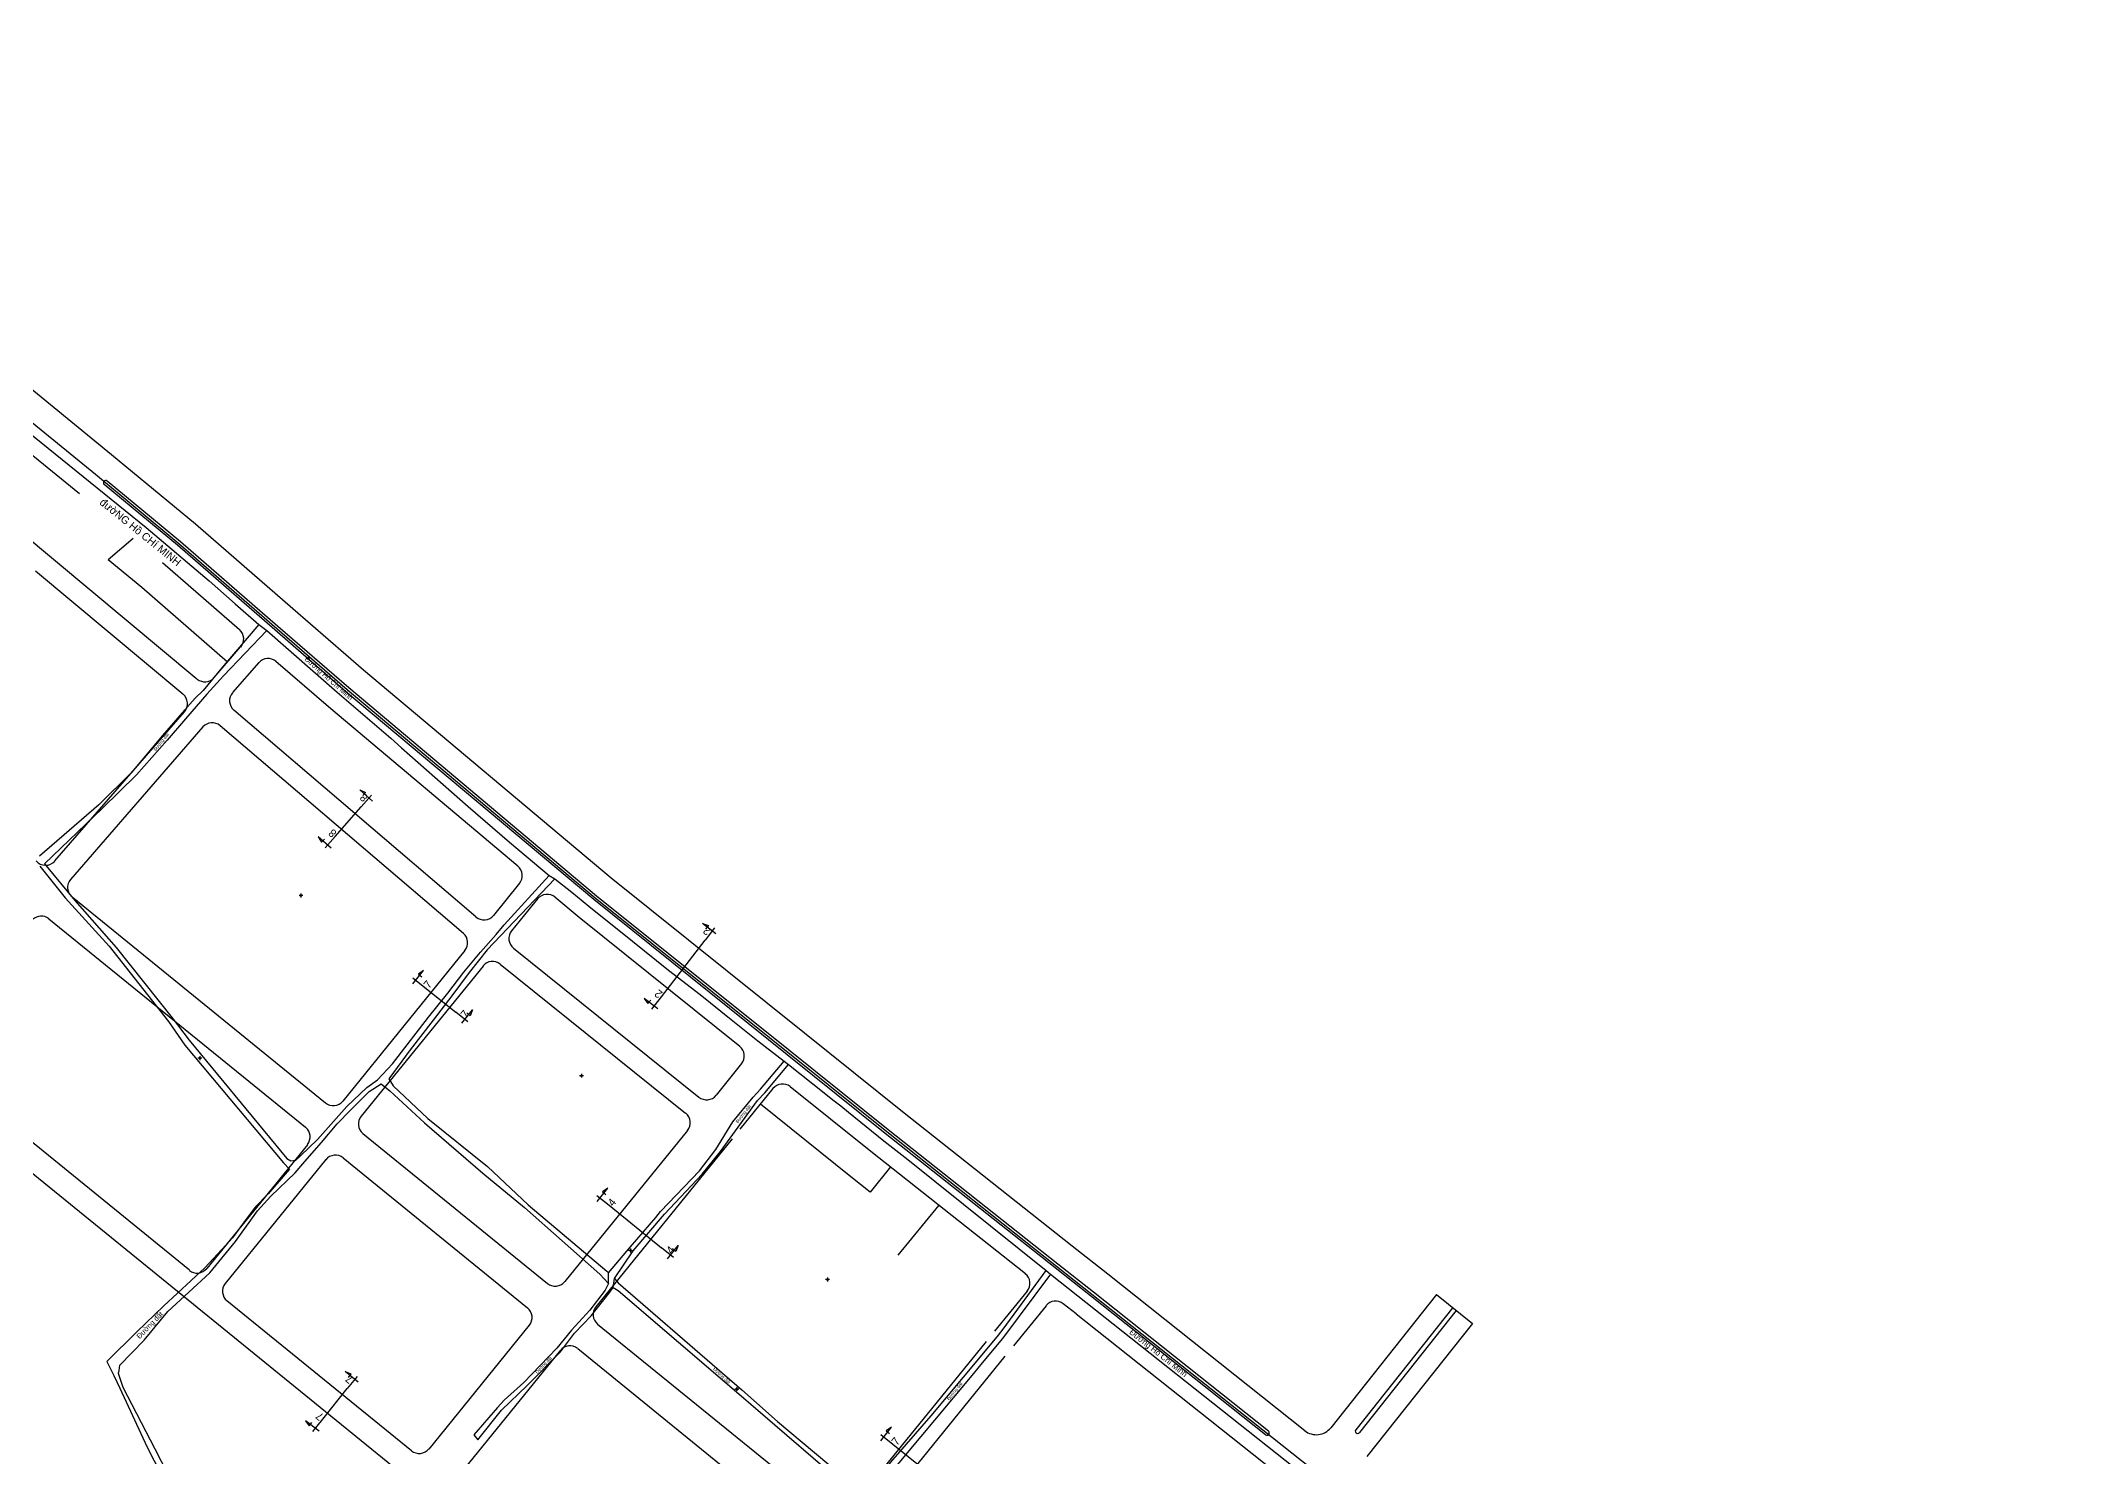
# Model space of a CAD drawing. Extents: x 548357 to 553331, y 1835329 to 1842351.
# Drawn here: x 549654 to 550972, y 1841361 to 1842282 of the extents above; entities that cross this region are included whole.
import ezdxf

# ---------------------------------------------------------------- set-up
doc = ezdxf.new("R2010")
doc.units = 0
for name, color, linetype in [('Level 1', 7, 'Continuous'), ('Level 10', 7, 'Continuous'), ('Level 11', 7, 'Continuous'), ('Level 30', 7, 'Continuous'), ('Level 5', 7, 'Continuous')]:
    doc.layers.add(name, color=color, linetype=linetype)

msp = doc.modelspace()

# ---------------------------------------------------------------- linework, layer by layer
at = {"layer": 'Level 1'}
for points in [[(549869.6, 1841787.5), (549861.3, 1841794.8)], [(549861.3, 1841794.8), (549865.1, 1841793.1), (549863.2, 1841791)], [(549869, 1841791.4), (549862.3, 1841783.8)], [(549845.4, 1841764.5), (549862.3, 1841783.8)], [(549842.6, 1841756.8), (549834.3, 1841764.2)], [(549834.3, 1841764.2), (549836.4, 1841760.7), (549838.3, 1841762.8)], [(549838.7, 1841757), (549845.4, 1841764.5)], [(550093, 1841701.1), (550084.2, 1841707.9)], [(550084.2, 1841707.9), (550088.1, 1841706.5), (550086.3, 1841704.2)], [(550092.1, 1841705), (550085.9, 1841697)], [(550057.5, 1841660.2), (550085.9, 1841697)], [(549895.8, 1841668.6), (549902.8, 1841677.3)], [(549895.8, 1841672.6), (549903.7, 1841666.3)], [(549902.8, 1841677.3), (549899.4, 1841675), (549901.6, 1841673.2)], [(549903.7, 1841666.3), (549923.7, 1841650.2)], [(550055.3, 1841652.3), (550046.4, 1841659.1)], [(550046.4, 1841659.1), (550048.8, 1841655.8), (550050.6, 1841658)], [(550051.3, 1841652.2), (550057.5, 1841660.2)], [(549931.6, 1841643.9), (549923.7, 1841650.2)], [(549927.7, 1841643.1), (549934.7, 1841651.8)], [(549934.7, 1841651.8), (549933.1, 1841647.9), (549930.9, 1841649.7)], [(550015.6, 1841531), (550023.5, 1841524.7)], [(550015.7, 1841527.1), (550022.7, 1841535.7)], [(550022.7, 1841535.7), (550019.2, 1841533.4), (550021.4, 1841531.6)], [(550023.5, 1841524.7), (550057.5, 1841497)], [(550065.4, 1841490.6), (550057.5, 1841497)], [(550061.5, 1841489.8), (550068.5, 1841498.5)], [(550068.5, 1841498.5), (550067, 1841494.6), (550064.8, 1841496.4)], [(549860.3, 1841409.5), (549851.7, 1841416.4)], [(549851.7, 1841416.4), (549855.5, 1841414.9), (549853.8, 1841412.7)], [(549859.6, 1841413.3), (549853.2, 1841405.4)], [(549837.2, 1841385.4), (549853.2, 1841405.4)], [(549834.8, 1841377.6), (549826.1, 1841384.5)], [(549826.1, 1841384.5), (549828.4, 1841381.1), (549830.2, 1841383.3)], [(549830.8, 1841377.5), (549837.2, 1841385.4)], [(550200.2, 1841371.5), (550207.2, 1841380.2)], [(550200.2, 1841375.5), (550208, 1841369.2)], [(550207.2, 1841380.2), (550203.8, 1841377.9), (550206, 1841376.1)], [(550208, 1841369.2), (550228.1, 1841353.1)]]:
    msp.add_lwpolyline(points, dxfattribs=at)
at = {"layer": 'Level 10'}
for p, q in [((549795.6, 1841902.2), (549800.9, 1841898.5)), ((549984.5, 1841739.1), (549988.1, 1841737)), ((550137.3, 1841618.3), (550140.2, 1841616.2)), ((550023.1, 1841473.8), (550023.2, 1841480.6)), ((550026.2, 1841471.1), (550027.1, 1841476.9)), ((550307.8, 1841482.1), (550310.7, 1841479.9)), ((550310.7, 1841479.9), (550474.8, 1841349.8))]:
    msp.add_line(p, q, dxfattribs=at)
for points in [[(549496.5, 1842279.6), (549503.5, 1842282.1), (549512.5, 1842254.6), (549555.9, 1842133.6), (549566.4, 1842109.4), (549581, 1842088.6), (549590.3, 1842080.7), (549689.3, 1842000), (549743.7, 1841955), (549853.1, 1841860), (550014.4, 1841724.5), (550204.1, 1841572.5), (550314.6, 1841485), (550337.6, 1841466.9), (550526.4, 1841317), (550664.9, 1841204.6), (550711, 1841167.6), (550814.6, 1841084), (550868.6, 1841039.4), (551021.2, 1840915.1)], [(549535.7, 1842172.4), (549552.4, 1842125.4), (549555.9, 1842116), (549561, 1842104.9), (549565.6, 1842097.4), (549569, 1842092.6), (549572.7, 1842088.2), (549578.7, 1842082), (549588.1, 1842073.9), (549595.6, 1842067.9), (549603.7, 1842061.1), (549722.3, 1841965.4), (549763.3, 1841930.8), (549780.3, 1841915.8), (549795.6, 1841902.2)], [(549603.7, 1842061.1), (549722.3, 1841965.4), (549763.3, 1841930.8), (549780.3, 1841915.8), (549795.6, 1841902.2), (549771.5, 1841874.2), (549759.5, 1841859.3), (549754.2, 1841854.5), (549745.7, 1841844.9), (549733, 1841830.1), (549712.7, 1841806.1), (549691.5, 1841785.1), (549652.9, 1841751.6)], [(549795.6, 1841902.2), (549771.5, 1841874.2), (549759.5, 1841859.3), (549754.2, 1841854.5), (549745.7, 1841844.9), (549733, 1841830.1), (549712.7, 1841806.1), (549691.5, 1841785.1), (549652.9, 1841751.6)], [(549800.9, 1841898.5), (549772.7, 1841869), (549761.9, 1841856.9), (549747.9, 1841841), (549736.1, 1841827), (549716, 1841804.5), (549693.8, 1841782.7), (549656.1, 1841746.7), (549675.9, 1841722.9), (549702.8, 1841692.3), (549739.3, 1841646.6), (549750.3, 1841631.9), (549813.8, 1841555.1), (549816.4, 1841553.6), (549819.8, 1841553.9), (549822.8, 1841556.7), (549833.7, 1841567.4), (549852.9, 1841588.9), (549865.9, 1841601.3), (549872.9, 1841606.1), (549882.5, 1841616.6), (549906, 1841647), (549918.5, 1841662.6), (549929.1, 1841676.2), (549939.8, 1841689.2), (549950.1, 1841700.6), (549955.3, 1841706.9), (549984.5, 1841739.1)], [(549800.9, 1841898.5), (549846.6, 1841858.4), (549881.6, 1841828.4), (549888.4, 1841822.2), (549931.8, 1841784), (549958.7, 1841760.8), (549984.5, 1841739.1)], [(549653.1, 1841745.1), (549669.7, 1841724.5), (549698.2, 1841693.2), (549736.9, 1841644.2)], [(549653.1, 1841745.1), (549669.7, 1841724.5), (549698.2, 1841693.2), (549736.9, 1841644.2), (549747.4, 1841628.8), (549811.7, 1841552.2), (549815.5, 1841548.1), (549801.6, 1841532.1), (549793.4, 1841523.5), (549787.4, 1841515.6), (549778.6, 1841503.4), (549774.1, 1841498.7), (549760.4, 1841483.9), (549733.8, 1841459.3), (549716.3, 1841442.4), (549696.7, 1841423), (549701.3, 1841414), (549705.3, 1841405.7), (549723.1, 1841367.3), (549741, 1841332.2)], [(549988.1, 1841737), (549944.1, 1841690.8), (549932.4, 1841676), (549921.1, 1841660.8), (549909.1, 1841644.9), (549894, 1841625.6), (549880.3, 1841606.8), (549883.1, 1841602.3), (549905.6, 1841581.1), (549944.3, 1841549.8), (549970.8, 1841524.9), (550022, 1841481.7), (550023.2, 1841480.6)], [(549988.1, 1841737), (549999.3, 1841728.3), (550010.4, 1841719.1), (550038.8, 1841696.4), (550062.1, 1841677.6), (550082.8, 1841661.7), (550103, 1841645.5), (550120.2, 1841631.6), (550137.3, 1841618.3)], [(549736.9, 1841644.2), (549747.4, 1841628.8), (549811.7, 1841552.2), (549815.5, 1841548.1), (549801.6, 1841532.1), (549793.4, 1841523.5), (549787.4, 1841515.6), (549778.6, 1841503.4), (549774.1, 1841498.7), (549760.4, 1841483.9), (549733.8, 1841459.3), (549716.3, 1841442.4), (549696.7, 1841423), (549701.3, 1841414), (549705.3, 1841405.7), (549723.1, 1841367.3), (549741, 1841332.2)], [(550023.2, 1841480.6), (550037.4, 1841497.6), (550054, 1841516.7), (550057, 1841520.6), (550082.4, 1841546.9), (550092.9, 1841560.8), (550104, 1841578.8), (550117.2, 1841595), (550122.1, 1841600.1), (550137.3, 1841618.3)], [(550027.1, 1841476.9), (550039.2, 1841494.9), (550059.6, 1841518.9), (550084.1, 1841544.9), (550095.9, 1841559.6), (550120, 1841592.8), (550124.9, 1841597.7), (550140.2, 1841616.2)], [(550140.2, 1841616.2), (550163.5, 1841597.7), (550169, 1841593.2), (550174.2, 1841589.3), (550179.3, 1841585.2), (550202.3, 1841566.5), (550217.8, 1841554.4), (550307.8, 1841482.1)], [(549745.2, 1841333), (549728.2, 1841366.1), (549707.4, 1841406.1), (549704.4, 1841415.3), (549704.7, 1841417.1), (549705.3, 1841420.6), (549721.1, 1841436.9), (549736.4, 1841455.5), (549763.8, 1841480.7), (549780.4, 1841501), (549784.9, 1841507.2), (549789.3, 1841513.5), (549794.8, 1841520.9), (549803.5, 1841530.6), (549819.2, 1841545.7), (549825.5, 1841553), (549836.4, 1841565.5), (549846.5, 1841577.5), (549855.3, 1841586.5), (549867.5, 1841598.7), (549875.2, 1841603.6), (549880.8, 1841599.1), (549903.4, 1841578.2), (549941.3, 1841545.4), (549968.4, 1841523.2), (550017.4, 1841479.8), (550023.1, 1841473.8), (550021, 1841469.5), (550011, 1841456.3), (549999.1, 1841443.4), (549989.5, 1841431.7), (549968.1, 1841409.3), (549955.2, 1841397.9), (549950.9, 1841393), (549935.5, 1841375.4), (549938.1, 1841372), (549953.5, 1841391.3), (549970.3, 1841407.3), (549991.9, 1841429.3), (550001.1, 1841441.4), (550011.9, 1841452.7), (550023.3, 1841467.3), (550026.2, 1841471.1), (550029.3, 1841469.1), (550107.8, 1841401.9), (550187.5, 1841333.4)], [(549745.2, 1841333), (549728.2, 1841366.1), (549707.4, 1841406.1), (549704.4, 1841415.3), (549704.7, 1841417.1), (549705.3, 1841420.6), (549721.1, 1841436.9), (549736.4, 1841455.5), (549763.8, 1841480.7), (549780.4, 1841501), (549784.9, 1841507.2), (549789.3, 1841513.5), (549794.8, 1841520.9), (549803.5, 1841530.6), (549819.2, 1841545.7), (549825.5, 1841553), (549836.4, 1841565.5), (549846.5, 1841577.5), (549855.3, 1841586.5), (549867.5, 1841598.7), (549875.2, 1841603.6), (549880.8, 1841599.1), (549903.4, 1841578.2), (549941.3, 1841545.4), (549968.4, 1841523.2), (550017.4, 1841479.8), (550023.1, 1841473.8)], [(550023.1, 1841473.8), (550021, 1841469.5), (550011, 1841456.3), (549999.1, 1841443.4), (549989.5, 1841431.7), (549968.1, 1841409.3), (549955.2, 1841397.9), (549950.9, 1841393), (549935.5, 1841375.4), (549938.1, 1841372), (549953.5, 1841391.3), (549970.3, 1841407.3), (549991.9, 1841429.3), (550001.1, 1841441.4), (550011.9, 1841452.7), (550023.3, 1841467.3), (550026.2, 1841471.1)], [(550027.1, 1841476.9), (550029.4, 1841474.2), (550109.8, 1841404.5), (550133.1, 1841384), (550182.4, 1841342.5), (550188.1, 1841338.2), (550189.9, 1841336.6)], [(550189.9, 1841336.6), (550206.8, 1841357.5), (550233, 1841387.6), (550264.1, 1841424.8), (550276.9, 1841440.2), (550279.8, 1841444), (550307.8, 1841482.1)], [(550310.7, 1841479.9), (550279.5, 1841437.9), (550266.2, 1841422.1), (550260.6, 1841415.2), (550235.2, 1841384.9), (550226.2, 1841374.2), (550209.8, 1841354.6), (550192.1, 1841334.3), (550195.1, 1841331.9), (550210.4, 1841317.8), (550332.9, 1841211.9), (550347.4, 1841199.5), (550350.8, 1841197.4), (550369.2, 1841220.6), (550383.7, 1841239.8), (550400.8, 1841261.5), (550417.1, 1841279.7), (550419.8, 1841282.2), (550437.5, 1841305.7), (550460.5, 1841334.2), (550474.8, 1841349.8)], [(550206.8, 1841357.5), (550233, 1841387.6), (550264.1, 1841424.8), (550276.9, 1841440.2), (550279.8, 1841444), (550307.8, 1841482.1), (550310.7, 1841479.9), (550279.5, 1841437.9), (550266.2, 1841422.1), (550260.6, 1841415.2), (550235.2, 1841384.9), (550226.2, 1841374.2), (550209.8, 1841354.6)], [(550026.2, 1841471.1), (550029.3, 1841469.1), (550107.8, 1841401.9), (550187.5, 1841333.4), (550189.9, 1841336.6)]]:
    msp.add_lwpolyline(points, dxfattribs=at)
at = {"layer": 'Level 11'}
for p, q in [((549822.4, 1841726), (549821.8, 1841726)), ((549823, 1841726.6), (549822.4, 1841726)), ((549822.4, 1841726), (549823, 1841725.4)), ((549823, 1841727.3), (549823, 1841726.6)), ((549823.6, 1841726), (549823, 1841726.6)), ((549823, 1841725.4), (549823.6, 1841726)), ((549823, 1841725.4), (549823, 1841724.8)), ((549824.2, 1841726), (549823.6, 1841726)), ((549756.6, 1841620.3), (549756, 1841620.3)), ((549757.2, 1841620.9), (549756.6, 1841620.3)), ((549756.6, 1841620.3), (549757.2, 1841619.7)), ((549757.2, 1841621.5), (549757.2, 1841620.9)), ((549757.8, 1841620.3), (549757.2, 1841620.9)), ((549757.2, 1841619.7), (549757.8, 1841620.3)), ((549757.2, 1841619.7), (549757.2, 1841619)), ((549758.5, 1841620.3), (549757.8, 1841620.3)), ((550005, 1841608.8), (550004.3, 1841608.8)), ((550005.6, 1841609.4), (550005, 1841608.8)), ((550005, 1841608.8), (550005.6, 1841608.2)), ((550005.6, 1841610.1), (550005.6, 1841609.4)), ((550006.2, 1841608.8), (550005.6, 1841609.4)), ((550005.6, 1841608.2), (550006.2, 1841608.8)), ((550005.6, 1841608.2), (550005.6, 1841607.6)), ((550006.8, 1841608.8), (550006.2, 1841608.8)), ((550036.8, 1841495.2), (550036.1, 1841495.2)), ((550037.4, 1841495.8), (550036.8, 1841495.2)), ((550036.8, 1841495.2), (550037.4, 1841494.5)), ((550037.4, 1841496.4), (550037.4, 1841495.8)), ((550038, 1841495.2), (550037.4, 1841495.8)), ((550037.4, 1841494.5), (550038, 1841495.2)), ((550037.4, 1841494.5), (550037.4, 1841493.9)), ((550038.6, 1841495.2), (550038, 1841495.2)), ((550165, 1841476.4), (550164.3, 1841476.4)), ((550165.6, 1841477), (550165, 1841476.4)), ((550165, 1841476.4), (550165.6, 1841475.8)), ((550165.6, 1841477.6), (550165.6, 1841477)), ((550166.2, 1841476.4), (550165.6, 1841477)), ((550165.6, 1841475.8), (550166.2, 1841476.4)), ((550165.6, 1841475.8), (550165.6, 1841475.1)), ((550166.8, 1841476.4), (550166.2, 1841476.4)), ((550106, 1841405.1), (550105.3, 1841405.1)), ((550106.6, 1841405.8), (550106, 1841405.1)), ((550106, 1841405.1), (550106.6, 1841404.5)), ((550106.6, 1841406.4), (550106.6, 1841405.8)), ((550107.2, 1841405.1), (550106.6, 1841405.8)), ((550106.6, 1841404.5), (550107.2, 1841405.1)), ((550106.6, 1841404.5), (550106.6, 1841403.9)), ((550107.8, 1841405.1), (550107.2, 1841405.1))]:
    msp.add_line(p, q, dxfattribs=at)
for centre in [(549823, 1841726), (549757.2, 1841620.3), (550005.6, 1841608.8), (550037.4, 1841495.2), (550165.6, 1841476.4), (550106.6, 1841405.1)]:
    msp.add_circle(centre, 0.15, dxfattribs=at)
at = {"layer": 'Level 30'}
for points in [[(549699.8, 1842012.7), (549600.9, 1842093.4)], [(549678.9, 1841987.3), (549619.2, 1842035.9)], [(549593.6, 1842001.8), (549755.4, 1841866.9)], [(549754.4, 1841967.6), (549699.8, 1842012.7)], [(549742.7, 1841953.8), (549695.1, 1841993.3)], [(549744.7, 1841956.1), (549697, 1841995.6)], [(549817.8, 1841912.5), (549754.4, 1841967.6)], [(549713.9, 1841958.2), (549697.7, 1841944.4)], [(549806, 1841898.9), (549742.7, 1841953.8)], [(549808, 1841901.1), (549744.7, 1841956.1)], [(549746.3, 1841856.9), (549650.4, 1841936.9)], [(549719.5, 1841926.4), (549697.7, 1841944.4)], [(549783.1, 1841898.9), (549733, 1841942.4)], [(549775.3, 1841877.8), (549719.5, 1841926.4)], [(549863.8, 1841872.5), (549817.8, 1841912.5)], [(549817.8, 1841912.5), (549817.8, 1841912.5)], [(549852.1, 1841858.8), (549806, 1841898.9)], [(549806, 1841898.9), (549806, 1841898.9)], [(549854.1, 1841861.1), (549808, 1841901.1)], [(549808, 1841901.1), (549808, 1841901.1)], [(549766.6, 1841867.8), (549783.8, 1841887.7)], [(549795.6, 1841877.5), (549778.6, 1841858)], [(549842.4, 1841847.4), (549806.8, 1841878.3)], [(550024.9, 1841737.3), (549863.8, 1841872.5)], [(550013.5, 1841723.4), (549852.1, 1841858.8)], [(550015.4, 1841725.7), (549854.1, 1841861.1)], [(549663, 1841748.5), (549747.2, 1841845.5)], [(549936.9, 1841712.1), (549779.4, 1841846.6)], [(549964.2, 1841745.2), (549842.4, 1841847.4)], [(549759.2, 1841835.7), (549673.1, 1841736.5)], [(549928.7, 1841701.4), (549770.5, 1841836.5)], [(550150.6, 1841636.5), (550024.9, 1841737.3)], [(549674.1, 1841725.1), (549838.9, 1841591.2)], [(549965.2, 1841734), (549948.3, 1841713.1)], [(550004, 1841711.8), (549988.3, 1841724.9)], [(550141.2, 1841624.8), (550015.4, 1841725.7)], [(549659.1, 1841710.9), (549826, 1841575.3)], [(549976.9, 1841723.8), (549960.1, 1841703.1)], [(550108.5, 1841627.9), (550004, 1841711.8)], [(550139.3, 1841622.5), (550013.5, 1841723.4)], [(549929.7, 1841690.2), (549850.2, 1841592.4)], [(549961.3, 1841691.8), (550081.9, 1841595)], [(549941.5, 1841680.2), (549862.2, 1841582.6)], [(549952.7, 1841681.4), (550073.3, 1841584.5)], [(550214.4, 1841585.4), (550150.6, 1841636.5)], [(549750.5, 1841482.3), (549573.7, 1841626)], [(550203.1, 1841571.3), (550139.3, 1841622.5)], [(550205, 1841573.7), (550141.2, 1841624.8)], [(549559.3, 1841617.7), (550232.2, 1841071)], [(550109.7, 1841616.7), (550093.1, 1841596.2)], [(550130.1, 1841600.5), (550108.6, 1841574)], [(550193.8, 1841559.6), (550141.3, 1841601.7)], [(550180.7, 1841543.2), (550121.9, 1841590.3)], [(550324.8, 1841498), (550214.4, 1841585.4)], [(549863.4, 1841571.3), (549983.4, 1841473.8)], [(550074.5, 1841573.3), (549994.6, 1841475)], [(550103.6, 1841567.8), (550014.8, 1841458.6)], [(550313.7, 1841483.9), (550203.1, 1841571.3)], [(550315.5, 1841486.2), (550205, 1841573.7)], [(549827.2, 1841564), (549761.7, 1841483.5)], [(549839.2, 1841554.3), (549773.8, 1841473.7)], [(549850.5, 1841555.4), (549970.5, 1841457.9)], [(550294.3, 1841480.1), (550193.8, 1841559.6)], [(550193.3, 1841533.2), (550180.7, 1841543.2)], [(550206.5, 1841549.5), (550193.3, 1841533.2)], [(550237.9, 1841524.7), (550211.4, 1841492.1)], [(550347.9, 1841479.9), (550324.8, 1841498)], [(550336.7, 1841465.7), (550313.7, 1841483.9)], [(550338.6, 1841468.1), (550315.5, 1841486.2)], [(550476.2, 1841377.9), (550347.9, 1841479.9)], [(549895, 1841365), (549774.9, 1841462.5)], [(550295.5, 1841468.8), (550274.3, 1841442.7)], [(550327.4, 1841454), (550319, 1841460.6)], [(550450.5, 1841375.3), (550336.7, 1841465.7)], [(550452.4, 1841377.7), (550338.6, 1841468.1)], [(550561.7, 1841466.5), (550493, 1841379.9)], [(550561.7, 1841466.5), (550585.2, 1841447.8)], [(550016, 1841447.3), (550167.7, 1841324.1)], [(550307.8, 1841459.3), (550286.5, 1841433.1)], [(550327.4, 1841454), (550455.4, 1841352.3)], [(550572.3, 1841458.1), (550509.2, 1841378.6)], [(550574.6, 1841456.2), (550511.6, 1841376.8)], [(550585.2, 1841447.8), (550516.5, 1841361.3)], [(549971.6, 1841446.7), (549906.2, 1841366.1)], [(550268.9, 1841436), (550178.9, 1841325.3)], [(549991.8, 1841430.3), (549926.4, 1841349.7)], [(550003.1, 1841431.4), (550154.8, 1841308.2)], [(550281, 1841426.4), (550191, 1841315.5)]]:
    msp.add_lwpolyline(points, dxfattribs=at)
for centre, radius, start, end in [((549696, 1841994.4), 1.5, 50.7425, 230.7425), ((549777.8, 1841892.9), 8, 319.0243, 49.0243), ((549801.6, 1841872.2), 8, 49.0242, 139.0243), ((549741.2, 1841850.8), 8, 319.0243, 50.1891), ((549760.6, 1841873), 8, 230.1891, 319.0243), ((549784.6, 1841852.7), 8, 139.0243, 229.4891), ((549765.3, 1841830.4), 8, 49.4891, 139.0243), ((549656.9, 1841753.7), 8, 219.5784, 319.0243), ((549959, 1841739), 8, 320.91, 49.982), ((549679.2, 1841731.3), 8, 139.0243, 230.91), ((549983.2, 1841718.8), 8, 49.982, 140.91), ((549654, 1841704.7), 8, 50.91, 133.8987), ((549942.1, 1841718.2), 8, 229.4891, 320.91), ((549923.5, 1841695.3), 8, 320.91, 49.4891), ((549966.3, 1841698.1), 8, 140.91, 231.2094), ((549947.7, 1841675.2), 8, 51.2094, 140.91), ((550037.6, 1841500.9), 176.5, 51.2873, 51.2888), ((550103.5, 1841621.7), 8, 320.91, 51.2888), ((550037.6, 1841500.9), 158.5, 51.2873, 51.2888), ((550037.6, 1841500.9), 161.5, 51.2873, 51.2888), ((549844, 1841597.4), 8, 230.91, 320.91), ((550086.9, 1841601.2), 8, 231.2094, 320.91), ((550136.3, 1841595.5), 8, 51.2873, 140.91), ((549868.4, 1841577.5), 8, 140.91, 230.91), ((550068.3, 1841578.3), 8, 320.91, 51.2094), ((549821, 1841569.1), 8, 320.91, 50.91), ((549845.4, 1841549.2), 8, 50.91, 140.91), ((549755.5, 1841488.5), 8, 230.91, 320.91), ((549780, 1841468.7), 8, 140.91, 230.91), ((549988.4, 1841480), 8, 230.91, 320.91), ((550289.3, 1841473.8), 8, 320.91, 51.6405), ((550314, 1841454.3), 8, 51.8197, 140.91), ((549965.4, 1841451.7), 8, 320.91, 50.91), ((550021, 1841453.6), 8, 140.91, 230.91), ((549998, 1841425.2), 8, 50.91, 140.91), ((550451.5, 1841376.5), 1.5, 231.5437, 51.5437), ((550483.6, 1841387.4), 12, 231.5437, 321.5693), ((550510.4, 1841377.7), 1.5, 141.5693, 321.5693), ((549900, 1841371.2), 8, 230.91, 320.91)]:
    msp.add_arc(centre, radius, start, end, dxfattribs=at)

# ---------------------------------------------------------------- texts
at = {"layer": 'Level 1'}
for s, height, rotation, p in [('đườNG Hồ CHí MINH', 5, 321.1016, (549691.6, 1841980.9)), ('8', 5.21, 138.5921, (549867.1, 1841790.4)), ('8', 5.21, 138.5921, (549846.7, 1841767.2)), ('2', 5.21, 142.2723, (550090.3, 1841703.8)), ('7', 5.21, 51.2723, (549906.4, 1841665.1)), ('2', 5.21, 142.2723, (550058.7, 1841662.9)), ('7', 5.21, 51.2723, (549930.5, 1841645.8)), ('4', 5.21, 50.91, (550026.1, 1841523.4)), ('4', 5.21, 50.91, (550064.2, 1841492.4)), ('7', 5.21, 141.2723, (549857.7, 1841412.2)), ('7', 5.21, 141.2723, (549838.3, 1841388.1)), ('7', 5.21, 51.2723, (550210.8, 1841368))]:
    msp.add_text(s, height=height, rotation=rotation, dxfattribs=at).set_placement(p)
at = {"layer": 'Level 5'}
for s, height, rotation, p in [('Đường Hồ Chí Minh', 3.226, 318.367, (549825.1, 1841879.3)), ('Đường đất', 2.11, 51.5496, (549728.6, 1841819.7)), ('Đường đất', 2.11, 52.3313, (550107.3, 1841577.8)), ('Đường đất', 3.35, 45.8481, (549718.1, 1841437.5)), ('Đường Hồ Chí Minh', 3.848, 321.5496, (550361.6, 1841441.4)), ('Đường đất', 2.11, 45.8481, (549976.7, 1841414.9)), ('Đường đất', 2.11, 317.0318, (550090.9, 1841417.9)), ('Đường đất', 2.11, 51.5665, (550244.8, 1841397.5))]:
    msp.add_text(s, height=height, rotation=rotation, dxfattribs=at).set_placement(p)

doc.saveas('drawing.dxf')
